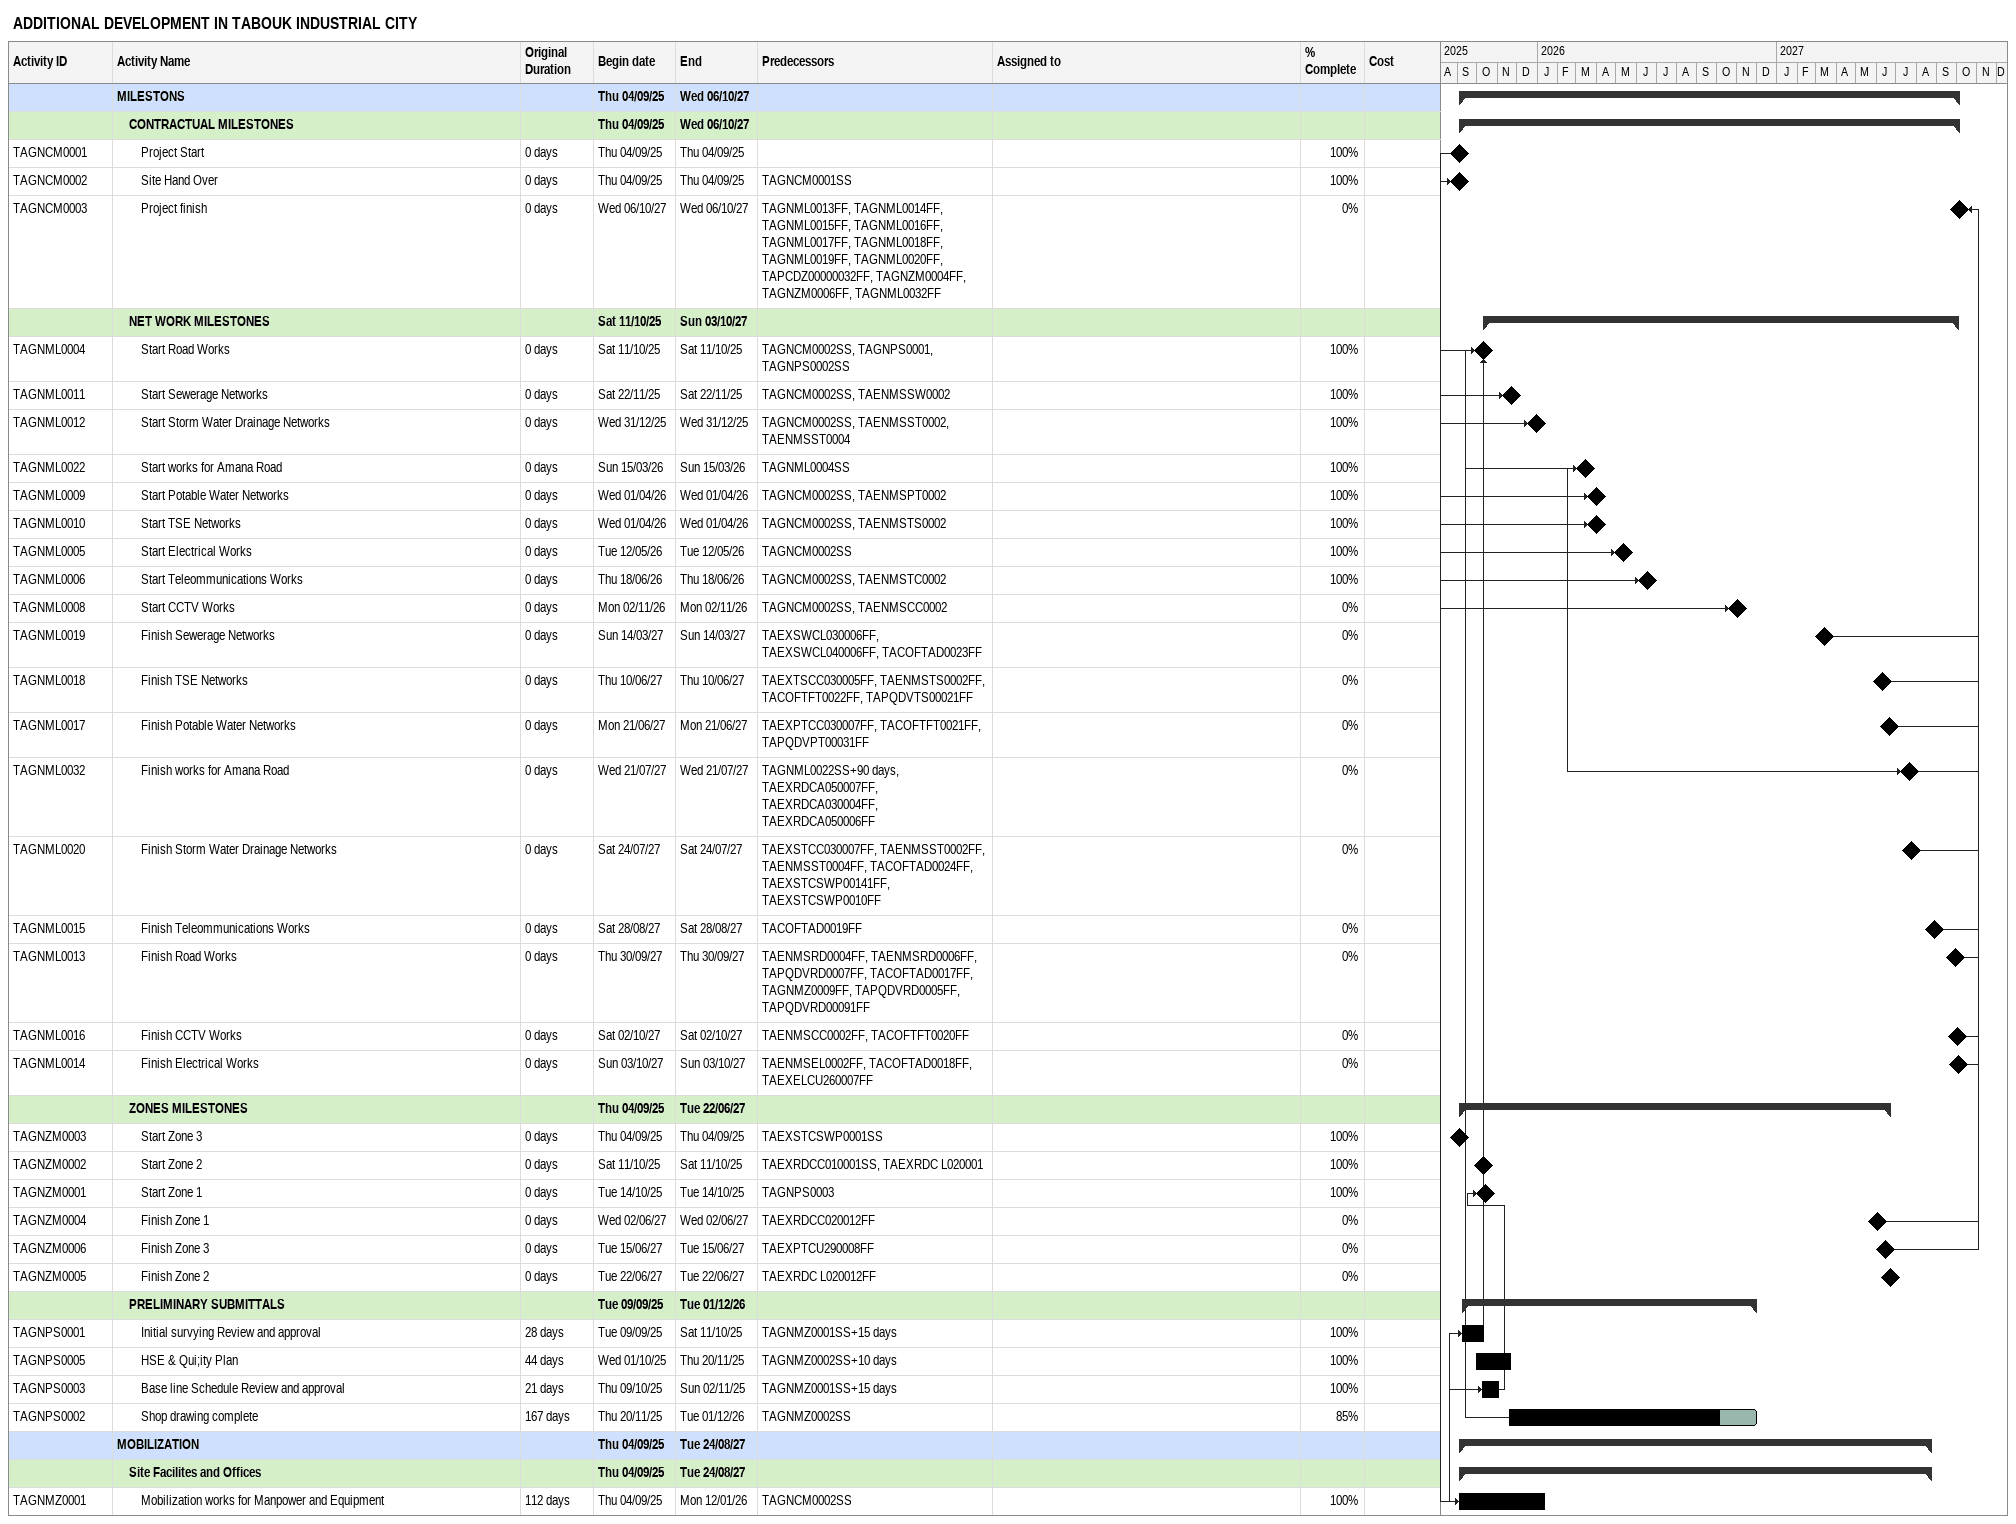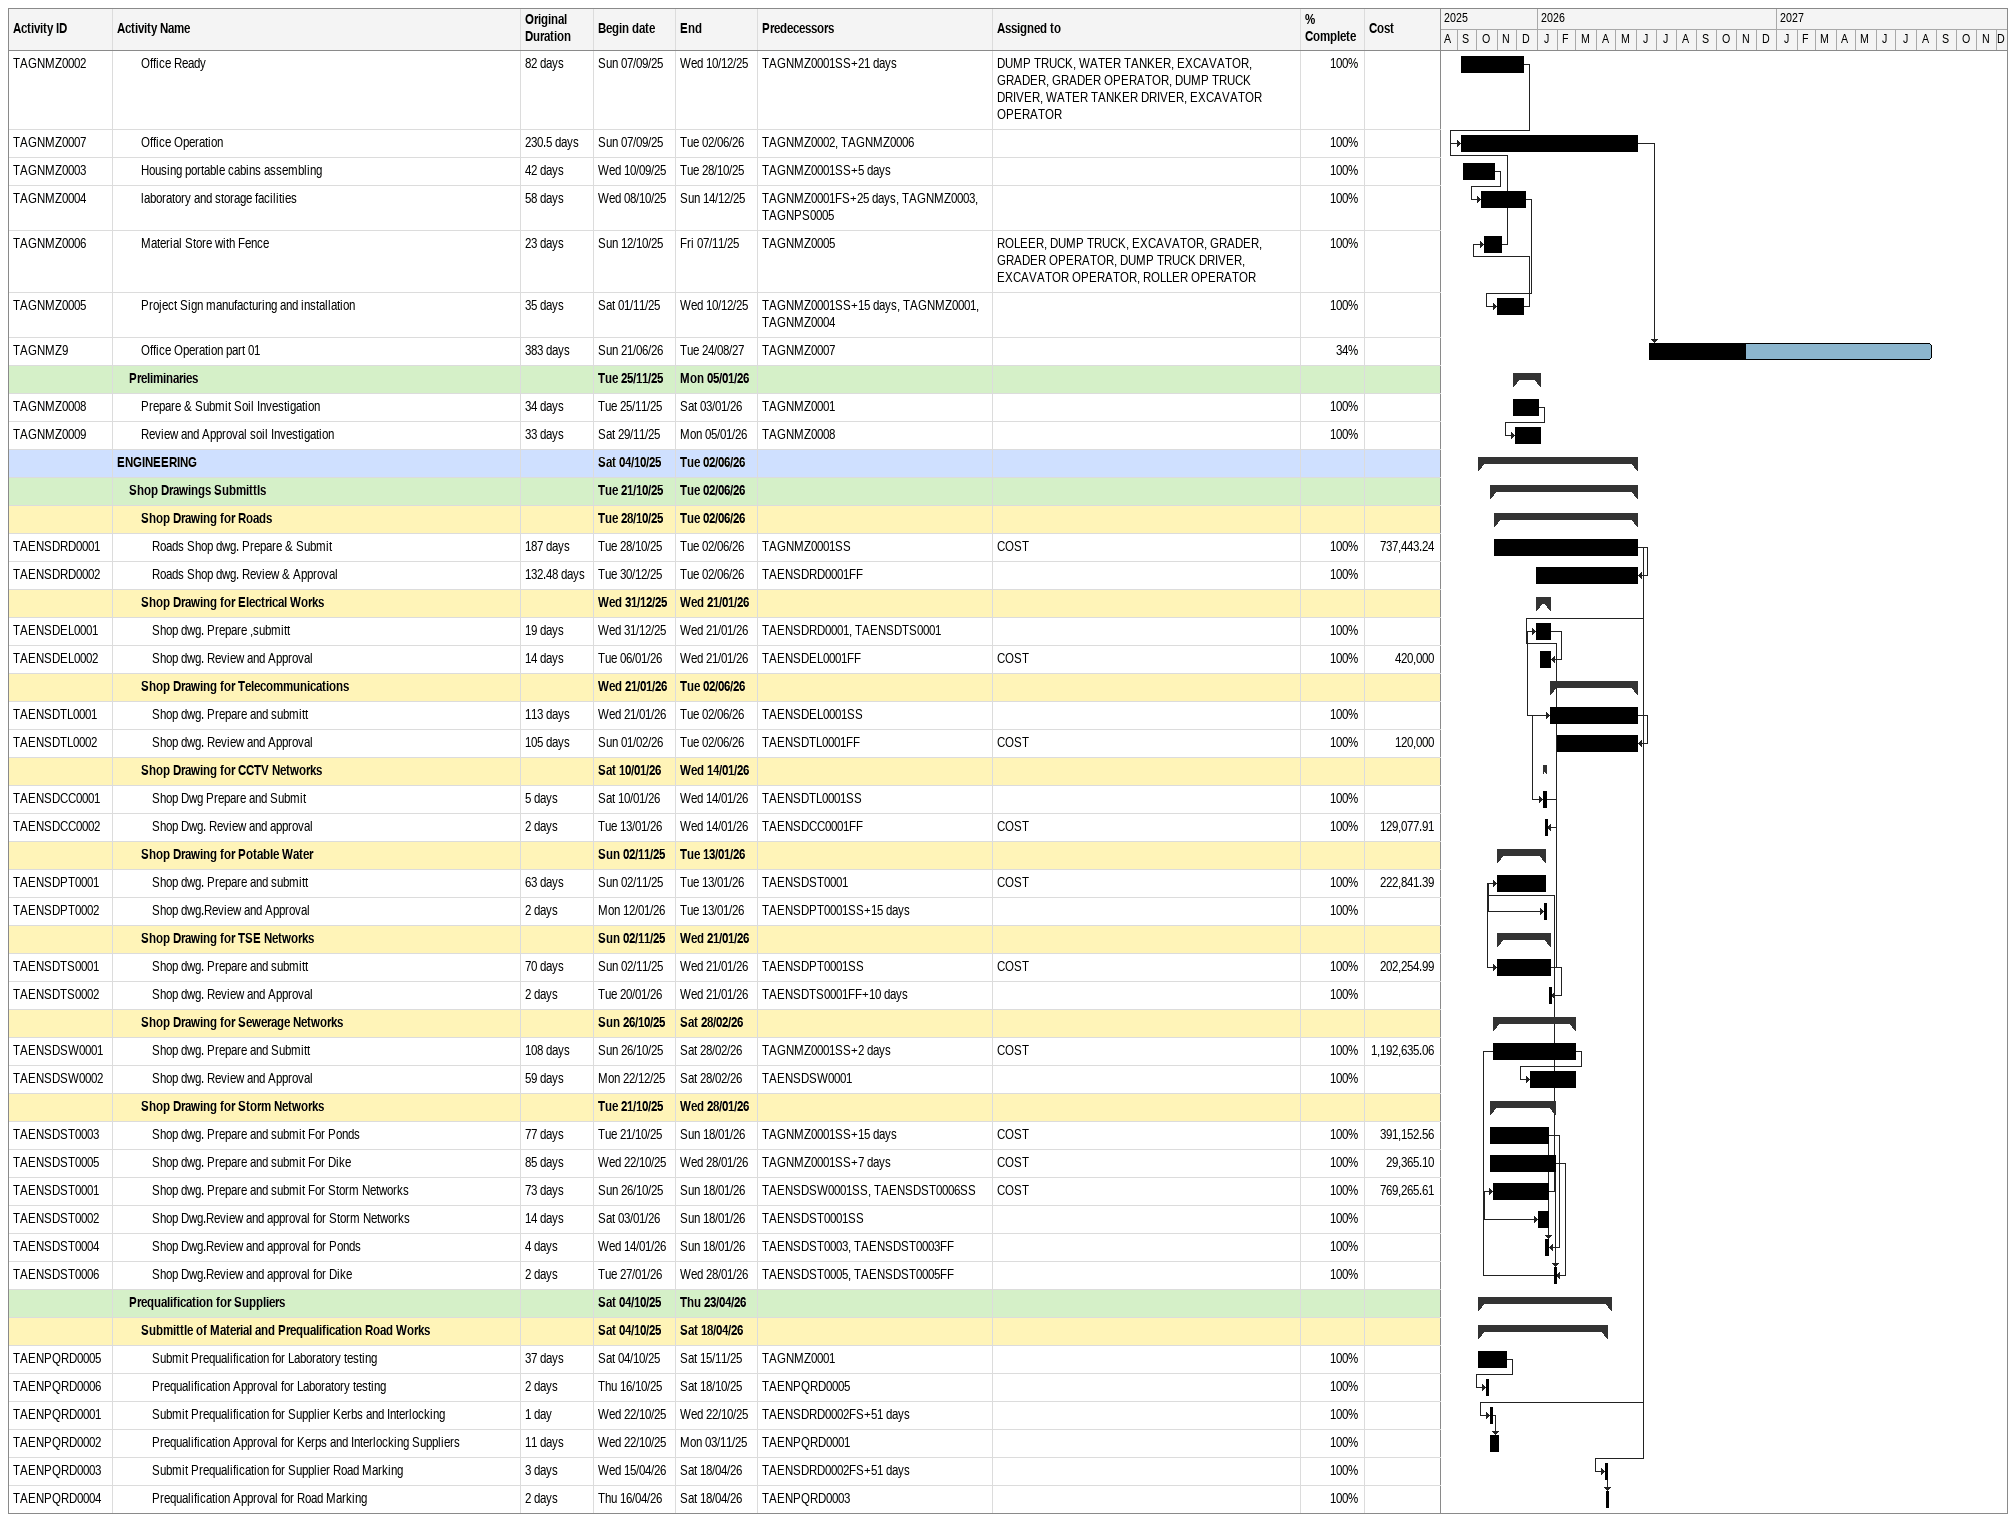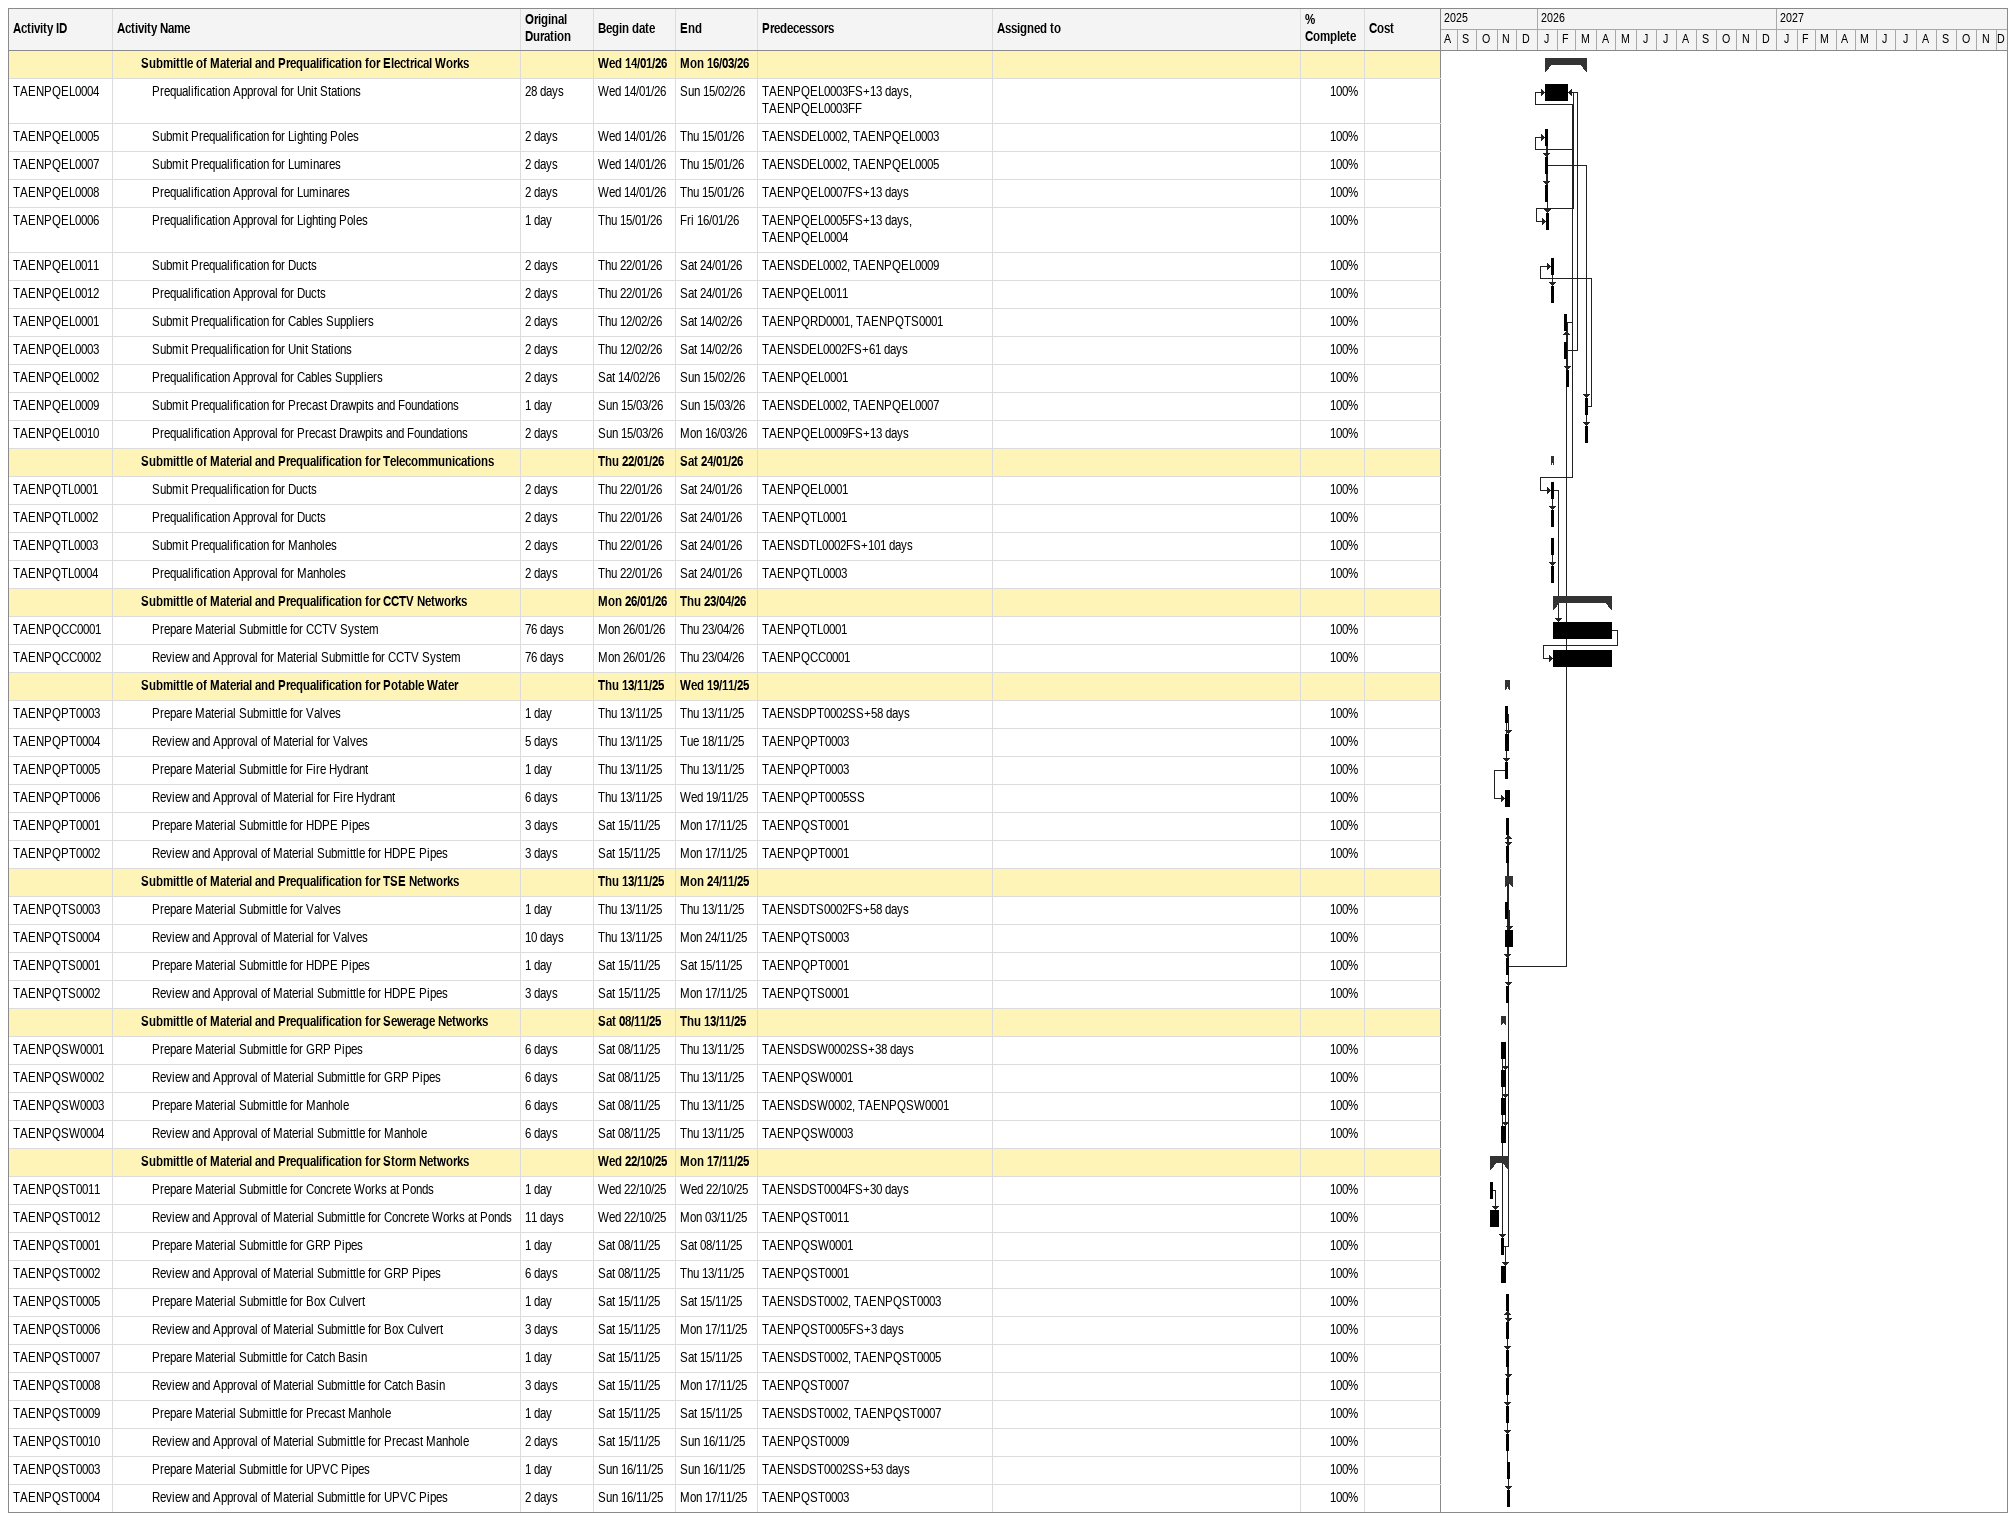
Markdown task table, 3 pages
ADDITIONAL DEVELOPMENT IN TABOUK INDUSTRIAL CITY

| ID | Level | Task | Original duration | Start | Finish | Predecessors | Resources | % complete | Cost |
|---|---|---|---|---|---|---|---|---|---|
|  | 1 | **MILESTONS** |  | 2025-09-04 | 2027-10-06 |  |  |  |  |
|  | 2 | **CONTRACTUAL MILESTONES** |  | 2025-09-04 | 2027-10-06 |  |  |  |  |
| TAGNCM0001 | 3 | Project Start | 0d | 2025-09-04 | 2025-09-04 |  |  | 100 |  |
| TAGNCM0002 | 3 | Site Hand Over | 0d | 2025-09-04 | 2025-09-04 | TAGNCM0001SS |  | 100 |  |
| TAGNCM0003 | 3 | Project finish | 0d | 2027-10-06 | 2027-10-06 | TAGNML0013FF, TAGNML0014FF, TAGNML0015FF, TAGNML0016FF, TAGNML0017FF, TAGNML0018FF, TAGNML0019FF, TAGNML0020FF, TAPCDZ00000032FF, TAGNZM0004FF, TAGNZM0006FF, TAGNML0032FF |  | 0 |  |
|  | 2 | **NET WORK MILESTONES** |  | 2025-10-11 | 2027-10-03 |  |  |  |  |
| TAGNML0004 | 3 | Start Road Works | 0d | 2025-10-11 | 2025-10-11 | TAGNCM0002SS, TAGNPS0001, TAGNPS0002SS |  | 100 |  |
| TAGNML0011 | 3 | Start Sewerage Networks | 0d | 2025-11-22 | 2025-11-22 | TAGNCM0002SS, TAENMSSW0002 |  | 100 |  |
| TAGNML0012 | 3 | Start Storm Water Drainage Networks | 0d | 2025-12-31 | 2025-12-31 | TAGNCM0002SS, TAENMSST0002, TAENMSST0004 |  | 100 |  |
| TAGNML0022 | 3 | Start works for Amana Road | 0d | 2026-03-15 | 2026-03-15 | TAGNML0004SS |  | 100 |  |
| TAGNML0009 | 3 | Start Potable Water Networks | 0d | 2026-04-01 | 2026-04-01 | TAGNCM0002SS, TAENMSPT0002 |  | 100 |  |
| TAGNML0010 | 3 | Start TSE Networks | 0d | 2026-04-01 | 2026-04-01 | TAGNCM0002SS, TAENMSTS0002 |  | 100 |  |
| TAGNML0005 | 3 | Start Electrical Works | 0d | 2026-05-12 | 2026-05-12 | TAGNCM0002SS |  | 100 |  |
| TAGNML0006 | 3 | Start Teleommunications Works | 0d | 2026-06-18 | 2026-06-18 | TAGNCM0002SS, TAENMSTC0002 |  | 100 |  |
| TAGNML0008 | 3 | Start CCTV Works | 0d | 2026-11-02 | 2026-11-02 | TAGNCM0002SS, TAENMSCC0002 |  | 0 |  |
| TAGNML0019 | 3 | Finish Sewerage Networks | 0d | 2027-03-14 | 2027-03-14 | TAEXSWCL030006FF, TAEXSWCL040006FF, TACOFTAD0023FF |  | 0 |  |
| TAGNML0018 | 3 | Finish TSE Networks | 0d | 2027-06-10 | 2027-06-10 | TAEXTSCC030005FF, TAENMSTS0002FF, TACOFTFT0022FF, TAPQDVTS00021FF |  | 0 |  |
| TAGNML0017 | 3 | Finish Potable Water Networks | 0d | 2027-06-21 | 2027-06-21 | TAEXPTCC030007FF, TACOFTFT0021FF, TAPQDVPT00031FF |  | 0 |  |
| TAGNML0032 | 3 | Finish works for Amana Road | 0d | 2027-07-21 | 2027-07-21 | TAGNML0022SS+90d, TAEXRDCA050007FF, TAEXRDCA030004FF, TAEXRDCA050006FF |  | 0 |  |
| TAGNML0020 | 3 | Finish Storm Water Drainage Networks | 0d | 2027-07-24 | 2027-07-24 | TAEXSTCC030007FF, TAENMSST0002FF, TAENMSST0004FF, TACOFTAD0024FF, TAEXSTCSWP00141FF, TAEXSTCSWP0010FF |  | 0 |  |
| TAGNML0015 | 3 | Finish Teleommunications Works | 0d | 2027-08-28 | 2027-08-28 | TACOFTAD0019FF |  | 0 |  |
| TAGNML0013 | 3 | Finish Road Works | 0d | 2027-09-30 | 2027-09-30 | TAENMSRD0004FF, TAENMSRD0006FF, TAPQDVRD0007FF, TACOFTAD0017FF, TAGNMZ0009FF, TAPQDVRD0005FF, TAPQDVRD00091FF |  | 0 |  |
| TAGNML0016 | 3 | Finish CCTV Works | 0d | 2027-10-02 | 2027-10-02 | TAENMSCC0002FF, TACOFTFT0020FF |  | 0 |  |
| TAGNML0014 | 3 | Finish Electrical Works | 0d | 2027-10-03 | 2027-10-03 | TAENMSEL0002FF, TACOFTAD0018FF, TAEXELCU260007FF |  | 0 |  |
|  | 2 | **ZONES MILESTONES** |  | 2025-09-04 | 2027-06-22 |  |  |  |  |
| TAGNZM0003 | 3 | Start Zone 3 | 0d | 2025-09-04 | 2025-09-04 | TAEXSTCSWP0001SS |  | 100 |  |
| TAGNZM0002 | 3 | Start Zone 2 | 0d | 2025-10-11 | 2025-10-11 | TAEXRDCC010001SS, TAEXRDC L020001 |  | 100 |  |
| TAGNZM0001 | 3 | Start Zone 1 | 0d | 2025-10-14 | 2025-10-14 | TAGNPS0003 |  | 100 |  |
| TAGNZM0004 | 3 | Finish Zone 1 | 0d | 2027-06-02 | 2027-06-02 | TAEXRDCC020012FF |  | 0 |  |
| TAGNZM0006 | 3 | Finish Zone 3 | 0d | 2027-06-15 | 2027-06-15 | TAEXPTCU290008FF |  | 0 |  |
| TAGNZM0005 | 3 | Finish Zone 2 | 0d | 2027-06-22 | 2027-06-22 | TAEXRDC L020012FF |  | 0 |  |
|  | 2 | **PRELIMINARY SUBMITTALS** |  | 2025-09-09 | 2026-12-01 |  |  |  |  |
| TAGNPS0001 | 3 | Initial survying Review and approval | 28d | 2025-09-09 | 2025-10-11 | TAGNMZ0001SS+15d |  | 100 |  |
| TAGNPS0005 | 3 | HSE & Qui;ity Plan | 44d | 2025-10-01 | 2025-11-20 | TAGNMZ0002SS+10d |  | 100 |  |
| TAGNPS0003 | 3 | Base line Schedule Review and approval | 21d | 2025-10-09 | 2025-11-02 | TAGNMZ0001SS+15d |  | 100 |  |
| TAGNPS0002 | 3 | Shop drawing complete | 167d | 2025-11-20 | 2026-12-01 | TAGNMZ0002SS |  | 85 |  |
|  | 1 | **MOBILIZATION** |  | 2025-09-04 | 2027-08-24 |  |  |  |  |
|  | 2 | **Site Facilites and Offices** |  | 2025-09-04 | 2027-08-24 |  |  |  |  |
| TAGNMZ0001 | 3 | Mobilization works for Manpower and Equipment | 112d | 2025-09-04 | 2026-01-12 | TAGNCM0002SS |  | 100 |  |
| TAGNMZ0002 | 3 | Office Ready | 82d | 2025-09-07 | 2025-12-10 | TAGNMZ0001SS+21d | DUMP TRUCK, WATER TANKER, EXCAVATOR, GRADER, GRADER OPERATOR, DUMP TRUCK DRIVER, WATER TANKER DRIVER, EXCAVATOR OPERATOR | 100 |  |
| TAGNMZ0007 | 3 | Office Operation | 230.5d | 2025-09-07 | 2026-06-02 | TAGNMZ0002, TAGNMZ0006 |  | 100 |  |
| TAGNMZ0003 | 3 | Housing portable cabins assembling | 42d | 2025-09-10 | 2025-10-28 | TAGNMZ0001SS+5d |  | 100 |  |
| TAGNMZ0004 | 3 | laboratory and storage facilities | 58d | 2025-10-08 | 2025-12-14 | TAGNMZ0001FS+25d, TAGNMZ0003, TAGNPS0005 |  | 100 |  |
| TAGNMZ0006 | 3 | Material Store with Fence | 23d | 2025-10-12 | 2025-11-07 | TAGNMZ0005 | ROLEER, DUMP TRUCK, EXCAVATOR, GRADER, GRADER OPERATOR, DUMP TRUCK DRIVER, EXCAVATOR OPERATOR, ROLLER OPERATOR | 100 |  |
| TAGNMZ0005 | 3 | Project Sign manufacturing and installation | 35d | 2025-11-01 | 2025-12-10 | TAGNMZ0001SS+15d, TAGNMZ0001, TAGNMZ0004 |  | 100 |  |
| TAGNMZ9 | 3 | Office Operation part 01 | 383d | 2026-06-21 | 2027-08-24 | TAGNMZ0007 |  | 34 |  |
|  | 2 | **Preliminaries** |  | 2025-11-25 | 2026-01-05 |  |  |  |  |
| TAGNMZ0008 | 3 | Prepare & Submit Soil Investigation | 34d | 2025-11-25 | 2026-01-03 | TAGNMZ0001 |  | 100 |  |
| TAGNMZ0009 | 3 | Review and Approval soil Investigation | 33d | 2025-11-29 | 2026-01-05 | TAGNMZ0008 |  | 100 |  |
|  | 1 | **ENGINEERING** |  | 2025-10-04 | 2026-06-02 |  |  |  |  |
|  | 2 | **Shop Drawings Submittls** |  | 2025-10-21 | 2026-06-02 |  |  |  |  |
|  | 3 | **Shop Drawing for Roads** |  | 2025-10-28 | 2026-06-02 |  |  |  |  |
| TAENSDRD0001 | 4 | Roads Shop dwg. Prepare & Submit | 187d | 2025-10-28 | 2026-06-02 | TAGNMZ0001SS | COST | 100 | 737443.24 |
| TAENSDRD0002 | 4 | Roads Shop dwg. Review & Approval | 132.48d | 2025-12-30 | 2026-06-02 | TAENSDRD0001FF |  | 100 |  |
|  | 3 | **Shop Drawing for Electrical Works** |  | 2025-12-31 | 2026-01-21 |  |  |  |  |
| TAENSDEL0001 | 4 | Shop dwg. Prepare ,submitt | 19d | 2025-12-31 | 2026-01-21 | TAENSDRD0001, TAENSDTS0001 |  | 100 |  |
| TAENSDEL0002 | 4 | Shop dwg. Review and Approval | 14d | 2026-01-06 | 2026-01-21 | TAENSDEL0001FF | COST | 100 | 420000 |
|  | 3 | **Shop Drawing for Telecommunications** |  | 2026-01-21 | 2026-06-02 |  |  |  |  |
| TAENSDTL0001 | 4 | Shop dwg. Prepare and submitt | 113d | 2026-01-21 | 2026-06-02 | TAENSDEL0001SS |  | 100 |  |
| TAENSDTL0002 | 4 | Shop dwg. Review and Approval | 105d | 2026-02-01 | 2026-06-02 | TAENSDTL0001FF | COST | 100 | 120000 |
|  | 3 | **Shop Drawing for CCTV Networks** |  | 2026-01-10 | 2026-01-14 |  |  |  |  |
| TAENSDCC0001 | 4 | Shop Dwg Prepare and Submit | 5d | 2026-01-10 | 2026-01-14 | TAENSDTL0001SS |  | 100 |  |
| TAENSDCC0002 | 4 | Shop Dwg. Review and approval | 2d | 2026-01-13 | 2026-01-14 | TAENSDCC0001FF | COST | 100 | 129077.91 |
|  | 3 | **Shop Drawing for Potable Water** |  | 2025-11-02 | 2026-01-13 |  |  |  |  |
| TAENSDPT0001 | 4 | Shop dwg. Prepare and submitt | 63d | 2025-11-02 | 2026-01-13 | TAENSDST0001 | COST | 100 | 222841.39 |
| TAENSDPT0002 | 4 | Shop dwg.Review and Approval | 2d | 2026-01-12 | 2026-01-13 | TAENSDPT0001SS+15d |  | 100 |  |
|  | 3 | **Shop Drawing for TSE Networks** |  | 2025-11-02 | 2026-01-21 |  |  |  |  |
| TAENSDTS0001 | 4 | Shop dwg. Prepare and submitt | 70d | 2025-11-02 | 2026-01-21 | TAENSDPT0001SS | COST | 100 | 202254.99 |
| TAENSDTS0002 | 4 | Shop dwg. Review and Approval | 2d | 2026-01-20 | 2026-01-21 | TAENSDTS0001FF+10d |  | 100 |  |
|  | 3 | **Shop Drawing for Sewerage Networks** |  | 2025-10-26 | 2026-02-28 |  |  |  |  |
| TAENSDSW0001 | 4 | Shop dwg. Prepare and Submitt | 108d | 2025-10-26 | 2026-02-28 | TAGNMZ0001SS+2d | COST | 100 | 1192635.06 |
| TAENSDSW0002 | 4 | Shop dwg. Review and Approval | 59d | 2025-12-22 | 2026-02-28 | TAENSDSW0001 |  | 100 |  |
|  | 3 | **Shop Drawing for Storm Networks** |  | 2025-10-21 | 2026-01-28 |  |  |  |  |
| TAENSDST0003 | 4 | Shop dwg. Prepare and submit For Ponds | 77d | 2025-10-21 | 2026-01-18 | TAGNMZ0001SS+15d | COST | 100 | 391152.56 |
| TAENSDST0005 | 4 | Shop dwg. Prepare and submit For Dike | 85d | 2025-10-22 | 2026-01-28 | TAGNMZ0001SS+7d | COST | 100 | 29365.10 |
| TAENSDST0001 | 4 | Shop dwg. Prepare and submit For Storm Networks | 73d | 2025-10-26 | 2026-01-18 | TAENSDSW0001SS, TAENSDST0006SS | COST | 100 | 769265.61 |
| TAENSDST0002 | 4 | Shop Dwg.Review and approval for Storm Networks | 14d | 2026-01-03 | 2026-01-18 | TAENSDST0001SS |  | 100 |  |
| TAENSDST0004 | 4 | Shop Dwg.Review and approval for Ponds | 4d | 2026-01-14 | 2026-01-18 | TAENSDST0003, TAENSDST0003FF |  | 100 |  |
| TAENSDST0006 | 4 | Shop Dwg.Review and approval for Dike | 2d | 2026-01-27 | 2026-01-28 | TAENSDST0005, TAENSDST0005FF |  | 100 |  |
|  | 2 | **Prequalification for Suppliers** |  | 2025-10-04 | 2026-04-23 |  |  |  |  |
|  | 3 | **Submittle of Material and Prequalification Road Works** |  | 2025-10-04 | 2026-04-18 |  |  |  |  |
| TAENPQRD0005 | 4 | Submit Prequalification for Laboratory testing | 37d | 2025-10-04 | 2025-11-15 | TAGNMZ0001 |  | 100 |  |
| TAENPQRD0006 | 4 | Prequalification Approval for Laboratory testing | 2d | 2025-10-16 | 2025-10-18 | TAENPQRD0005 |  | 100 |  |
| TAENPQRD0001 | 4 | Submit Prequalification for Supplier Kerbs and Interlocking | 1d | 2025-10-22 | 2025-10-22 | TAENSDRD0002FS+51d |  | 100 |  |
| TAENPQRD0002 | 4 | Prequalification Approval for Kerps and Interlocking Suppliers | 11d | 2025-10-22 | 2025-11-03 | TAENPQRD0001 |  | 100 |  |
| TAENPQRD0003 | 4 | Submit Prequalification for Supplier Road Marking | 3d | 2026-04-15 | 2026-04-18 | TAENSDRD0002FS+51d |  | 100 |  |
| TAENPQRD0004 | 4 | Prequalification Approval for Road Marking | 2d | 2026-04-16 | 2026-04-18 | TAENPQRD0003 |  | 100 |  |
|  | 3 | **Submittle of Material and Prequalification for Electrical Works** |  | 2026-01-14 | 2026-03-16 |  |  |  |  |
| TAENPQEL0004 | 4 | Prequalification Approval for Unit Stations | 28d | 2026-01-14 | 2026-02-15 | TAENPQEL0003FS+13d, TAENPQEL0003FF |  | 100 |  |
| TAENPQEL0005 | 4 | Submit Prequalification for Lighting Poles | 2d | 2026-01-14 | 2026-01-15 | TAENSDEL0002, TAENPQEL0003 |  | 100 |  |
| TAENPQEL0007 | 4 | Submit Prequalification for Luminares | 2d | 2026-01-14 | 2026-01-15 | TAENSDEL0002, TAENPQEL0005 |  | 100 |  |
| TAENPQEL0008 | 4 | Prequalification Approval for Luminares | 2d | 2026-01-14 | 2026-01-15 | TAENPQEL0007FS+13d |  | 100 |  |
| TAENPQEL0006 | 4 | Prequalification Approval for Lighting Poles | 1d | 2026-01-15 | 2026-01-16 | TAENPQEL0005FS+13d, TAENPQEL0004 |  | 100 |  |
| TAENPQEL0011 | 4 | Submit Prequalification for Ducts | 2d | 2026-01-22 | 2026-01-24 | TAENSDEL0002, TAENPQEL0009 |  | 100 |  |
| TAENPQEL0012 | 4 | Prequalification Approval for Ducts | 2d | 2026-01-22 | 2026-01-24 | TAENPQEL0011 |  | 100 |  |
| TAENPQEL0001 | 4 | Submit Prequalification for Cables Suppliers | 2d | 2026-02-12 | 2026-02-14 | TAENPQRD0001, TAENPQTS0001 |  | 100 |  |
| TAENPQEL0003 | 4 | Submit Prequalification for Unit Stations | 2d | 2026-02-12 | 2026-02-14 | TAENSDEL0002FS+61d |  | 100 |  |
| TAENPQEL0002 | 4 | Prequalification Approval for Cables Suppliers | 2d | 2026-02-14 | 2026-02-15 | TAENPQEL0001 |  | 100 |  |
| TAENPQEL0009 | 4 | Submit Prequalification for Precast Drawpits and Foundations | 1d | 2026-03-15 | 2026-03-15 | TAENSDEL0002, TAENPQEL0007 |  | 100 |  |
| TAENPQEL0010 | 4 | Prequalification Approval for Precast Drawpits and Foundations | 2d | 2026-03-15 | 2026-03-16 | TAENPQEL0009FS+13d |  | 100 |  |
|  | 3 | **Submittle of Material and Prequalification for Telecommunications** |  | 2026-01-22 | 2026-01-24 |  |  |  |  |
| TAENPQTL0001 | 4 | Submit Prequalification for Ducts | 2d | 2026-01-22 | 2026-01-24 | TAENPQEL0001 |  | 100 |  |
| TAENPQTL0002 | 4 | Prequalification Approval for Ducts | 2d | 2026-01-22 | 2026-01-24 | TAENPQTL0001 |  | 100 |  |
| TAENPQTL0003 | 4 | Submit Prequalification for Manholes | 2d | 2026-01-22 | 2026-01-24 | TAENSDTL0002FS+101d |  | 100 |  |
| TAENPQTL0004 | 4 | Prequalification Approval for Manholes | 2d | 2026-01-22 | 2026-01-24 | TAENPQTL0003 |  | 100 |  |
|  | 3 | **Submittle of Material and Prequalification for CCTV Networks** |  | 2026-01-26 | 2026-04-23 |  |  |  |  |
| TAENPQCC0001 | 4 | Prepare Material Submittle for CCTV System | 76d | 2026-01-26 | 2026-04-23 | TAENPQTL0001 |  | 100 |  |
| TAENPQCC0002 | 4 | Review and Approval for Material Submittle for CCTV System | 76d | 2026-01-26 | 2026-04-23 | TAENPQCC0001 |  | 100 |  |
|  | 3 | **Submittle of Material and Prequalification for Potable Water** |  | 2025-11-13 | 2025-11-19 |  |  |  |  |
| TAENPQPT0003 | 4 | Prepare Material Submittle for Valves | 1d | 2025-11-13 | 2025-11-13 | TAENSDPT0002SS+58d |  | 100 |  |
| TAENPQPT0004 | 4 | Review and Approval of Material for Valves | 5d | 2025-11-13 | 2025-11-18 | TAENPQPT0003 |  | 100 |  |
| TAENPQPT0005 | 4 | Prepare Material Submittle for Fire Hydrant | 1d | 2025-11-13 | 2025-11-13 | TAENPQPT0003 |  | 100 |  |
| TAENPQPT0006 | 4 | Review and Approval of Material for Fire Hydrant | 6d | 2025-11-13 | 2025-11-19 | TAENPQPT0005SS |  | 100 |  |
| TAENPQPT0001 | 4 | Prepare Material Submittle for HDPE Pipes | 3d | 2025-11-15 | 2025-11-17 | TAENPQST0001 |  | 100 |  |
| TAENPQPT0002 | 4 | Review and Approval of Material Submittle for HDPE Pipes | 3d | 2025-11-15 | 2025-11-17 | TAENPQPT0001 |  | 100 |  |
|  | 3 | **Submittle of Material and Prequalification for TSE Networks** |  | 2025-11-13 | 2025-11-24 |  |  |  |  |
| TAENPQTS0003 | 4 | Prepare Material Submittle for Valves | 1d | 2025-11-13 | 2025-11-13 | TAENSDTS0002FS+58d |  | 100 |  |
| TAENPQTS0004 | 4 | Review and Approval of Material for Valves | 10d | 2025-11-13 | 2025-11-24 | TAENPQTS0003 |  | 100 |  |
| TAENPQTS0001 | 4 | Prepare Material Submittle for HDPE Pipes | 1d | 2025-11-15 | 2025-11-15 | TAENPQPT0001 |  | 100 |  |
| TAENPQTS0002 | 4 | Review and Approval of Material Submittle for HDPE Pipes | 3d | 2025-11-15 | 2025-11-17 | TAENPQTS0001 |  | 100 |  |
|  | 3 | **Submittle of Material and Prequalification for Sewerage Networks** |  | 2025-11-08 | 2025-11-13 |  |  |  |  |
| TAENPQSW0001 | 4 | Prepare Material Submittle for GRP Pipes | 6d | 2025-11-08 | 2025-11-13 | TAENSDSW0002SS+38d |  | 100 |  |
| TAENPQSW0002 | 4 | Review and Approval of Material Submittle for GRP Pipes | 6d | 2025-11-08 | 2025-11-13 | TAENPQSW0001 |  | 100 |  |
| TAENPQSW0003 | 4 | Prepare Material Submittle for Manhole | 6d | 2025-11-08 | 2025-11-13 | TAENSDSW0002, TAENPQSW0001 |  | 100 |  |
| TAENPQSW0004 | 4 | Review and Approval of Material Submittle for Manhole | 6d | 2025-11-08 | 2025-11-13 | TAENPQSW0003 |  | 100 |  |
|  | 3 | **Submittle of Material and Prequalification for Storm Networks** |  | 2025-10-22 | 2025-11-17 |  |  |  |  |
| TAENPQST0011 | 4 | Prepare Material Submittle for Concrete Works at Ponds | 1d | 2025-10-22 | 2025-10-22 | TAENSDST0004FS+30d |  | 100 |  |
| TAENPQST0012 | 4 | Review and Approval of Material Submittle for Concrete Works at Ponds | 11d | 2025-10-22 | 2025-11-03 | TAENPQST0011 |  | 100 |  |
| TAENPQST0001 | 4 | Prepare Material Submittle for GRP Pipes | 1d | 2025-11-08 | 2025-11-08 | TAENPQSW0001 |  | 100 |  |
| TAENPQST0002 | 4 | Review and Approval of Material Submittle for GRP Pipes | 6d | 2025-11-08 | 2025-11-13 | TAENPQST0001 |  | 100 |  |
| TAENPQST0005 | 4 | Prepare Material Submittle for Box Culvert | 1d | 2025-11-15 | 2025-11-15 | TAENSDST0002, TAENPQST0003 |  | 100 |  |
| TAENPQST0006 | 4 | Review and Approval of Material Submittle for Box Culvert | 3d | 2025-11-15 | 2025-11-17 | TAENPQST0005FS+3d |  | 100 |  |
| TAENPQST0007 | 4 | Prepare Material Submittle for Catch Basin | 1d | 2025-11-15 | 2025-11-15 | TAENSDST0002, TAENPQST0005 |  | 100 |  |
| TAENPQST0008 | 4 | Review and Approval of Material Submittle for Catch Basin | 3d | 2025-11-15 | 2025-11-17 | TAENPQST0007 |  | 100 |  |
| TAENPQST0009 | 4 | Prepare Material Submittle for Precast Manhole | 1d | 2025-11-15 | 2025-11-15 | TAENSDST0002, TAENPQST0007 |  | 100 |  |
| TAENPQST0010 | 4 | Review and Approval of Material Submittle for Precast Manhole | 2d | 2025-11-15 | 2025-11-16 | TAENPQST0009 |  | 100 |  |
| TAENPQST0003 | 4 | Prepare Material Submittle for UPVC Pipes | 1d | 2025-11-16 | 2025-11-16 | TAENSDST0002SS+53d |  | 100 |  |
| TAENPQST0004 | 4 | Review and Approval of Material Submittle for UPVC Pipes | 2d | 2025-11-16 | 2025-11-17 | TAENPQST0003 |  | 100 |  |
